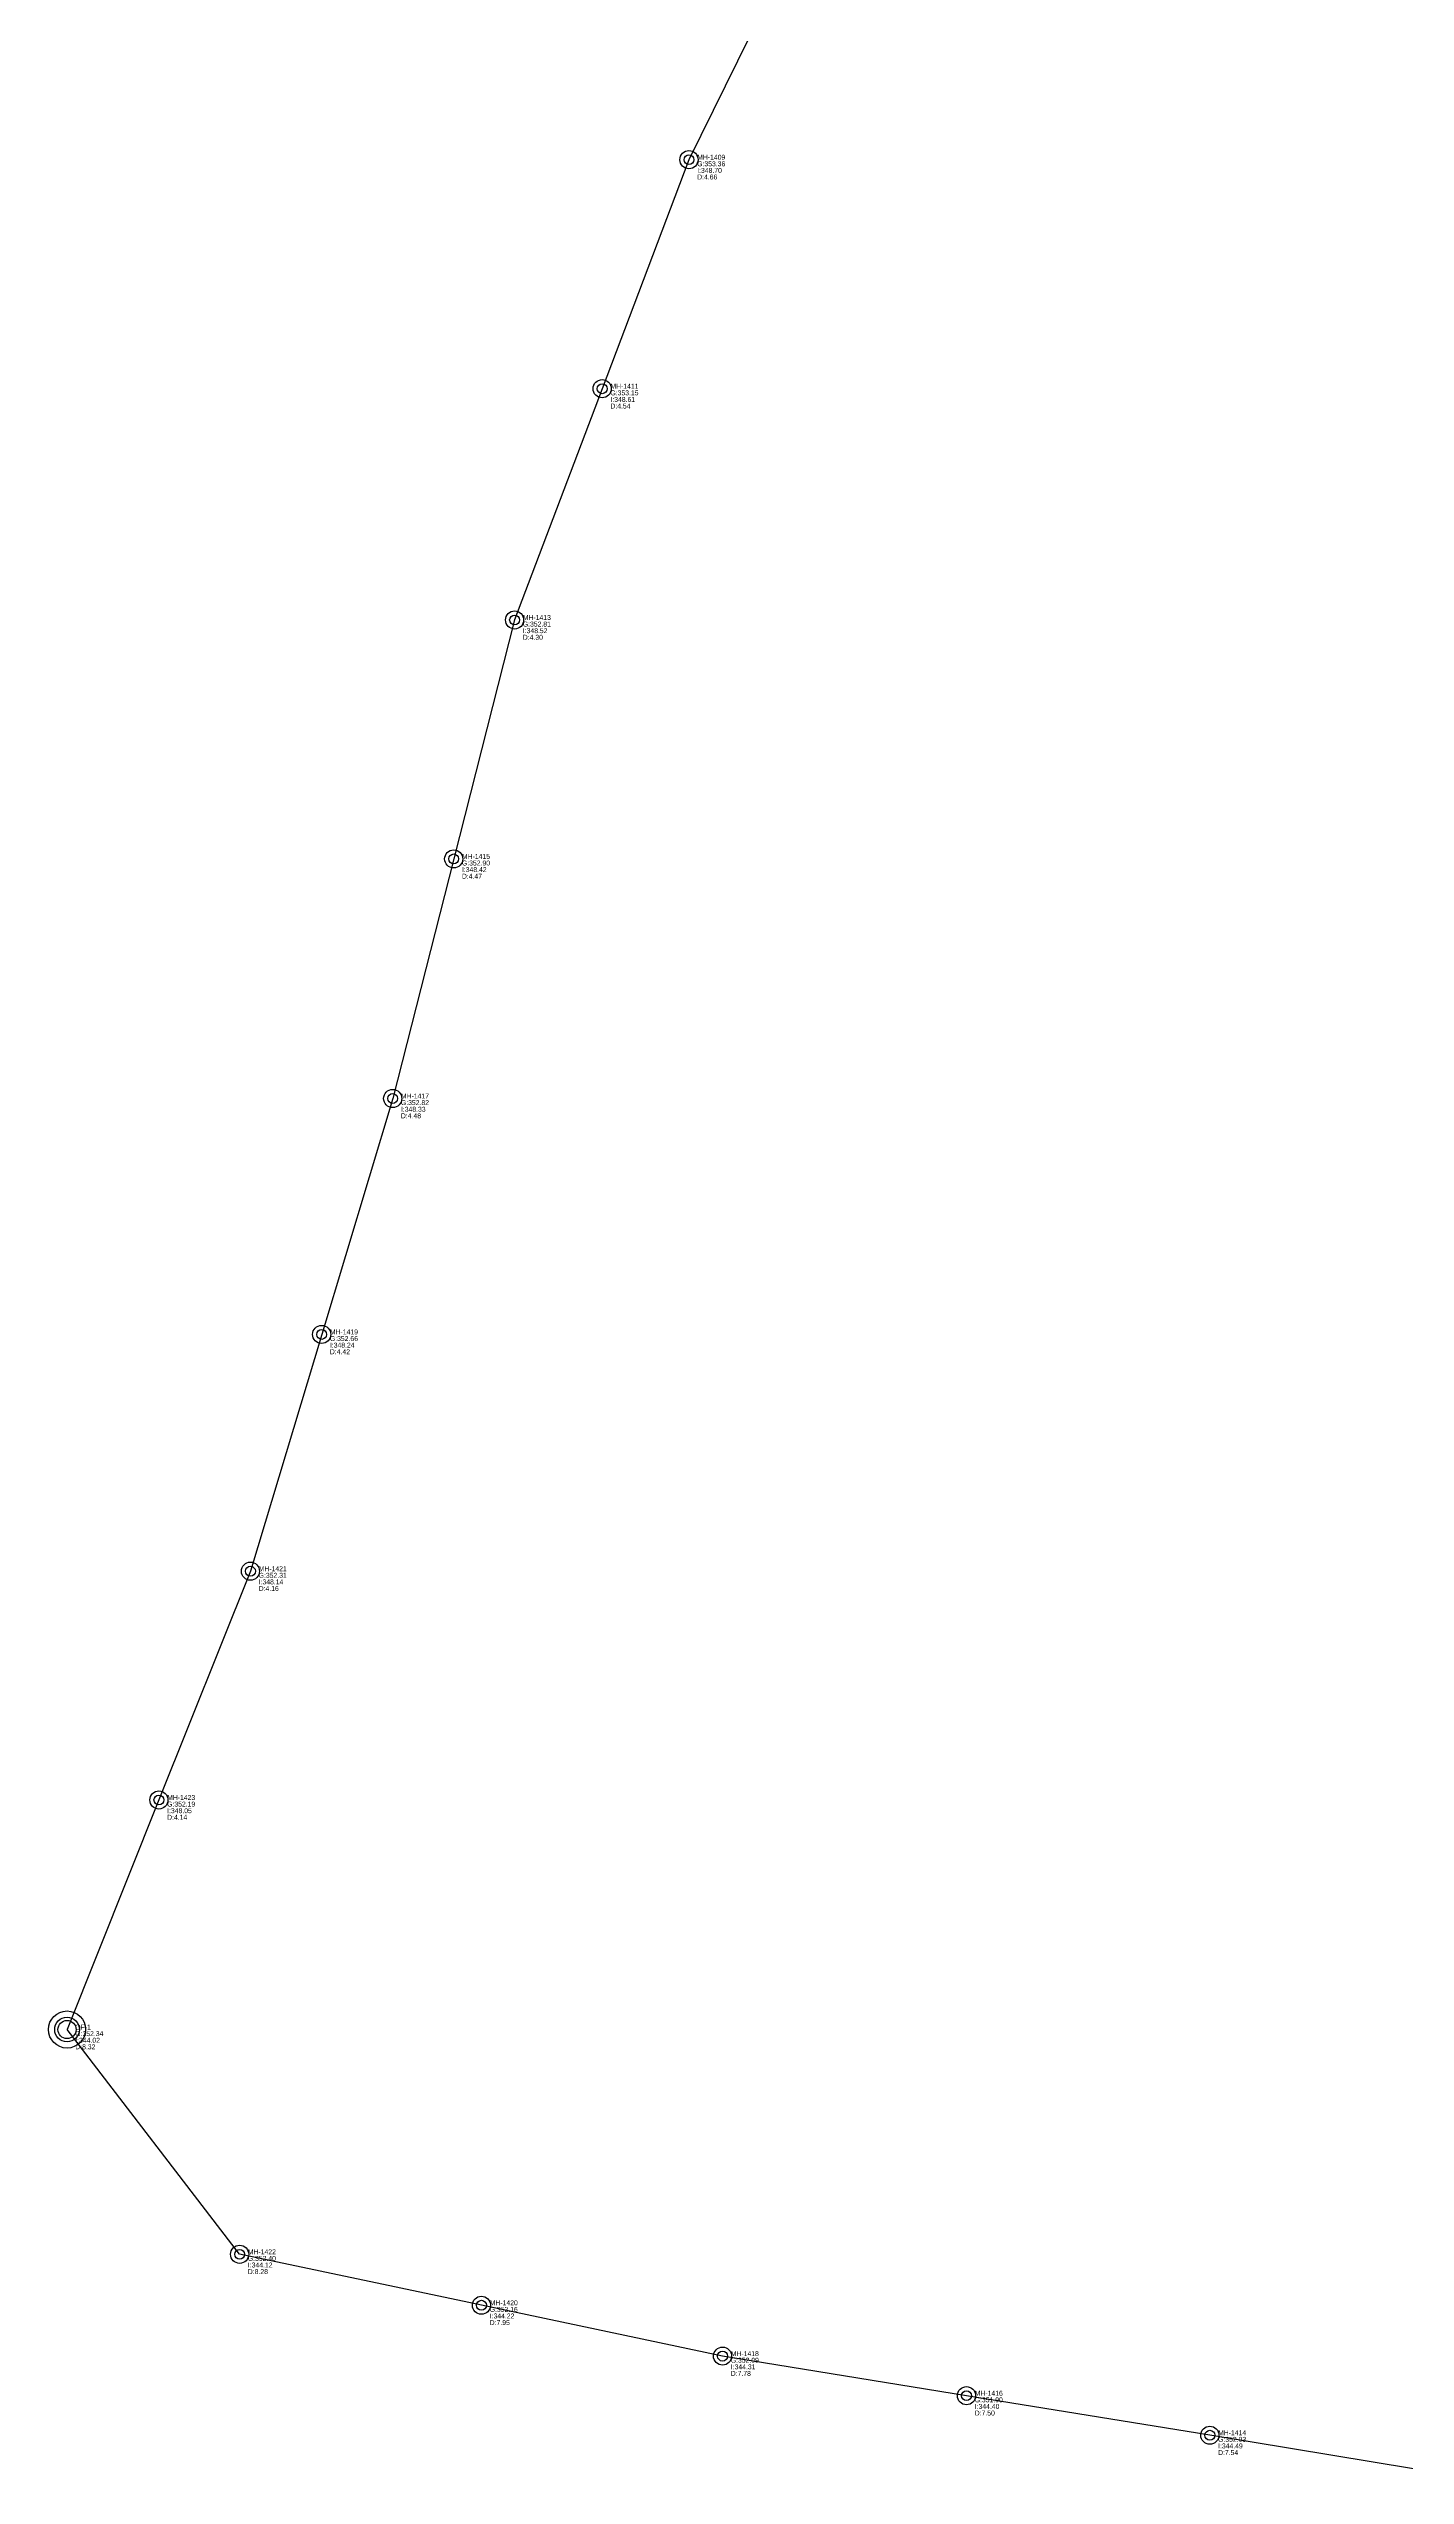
# Model space of a CAD drawing. Header units: metres. Extents: x 449148 to 451990, y 2566737 to 2570847.
# Drawn here: x 449148 to 449477, y 2567701 to 2568290 of the extents above; entities that cross this region are included whole.
import ezdxf

# ---------------------------------------------------------------- set-up
doc = ezdxf.new("R2010")
doc.units = ezdxf.units.M
for name, color, linetype in [('SEW-MAIN-PIPE', 5, 'Continuous'), ('SEW-MH', 7, 'Continuous'), ('SEW-MH-LABEL', 8, 'Continuous'), ('SEW-OUTFALL', 1, 'Continuous'), ('SEW-TRUNK-MH', 7, 'Continuous')]:
    doc.layers.add(name, color=color, linetype=linetype)

msp = doc.modelspace()

# ---------------------------------------------------------------- linework, layer by layer
at = {"layer": 'SEW-MAIN-PIPE'}
for points in [[(449329.78, 2568316.44), (449303.24, 2568262.63)], [(449303.24, 2568262.63), (449282.17, 2568207.05)], [(449282.17, 2568207.05), (449260.91, 2568150.94), (449260.91, 2568150.94)], [(449260.91, 2568150.94), (449246.13, 2568092.96)], [(449246.13, 2568092.96), (449231.32, 2568034.82)], [(449231.32, 2568034.82), (449214.08, 2567977.57)], [(449214.08, 2567977.57), (449196.79, 2567920.12)], [(449196.79, 2567920.12), (449174.57, 2567864.6)], [(449174.57, 2567864.6), (449152.27, 2567808.9)], [(449194.16, 2567754.36), (449152.27, 2567808.9)], [(449252.87, 2567741.99), (449194.16, 2567754.36)], [(449311.39, 2567729.65), (449252.87, 2567741.99)], [(449370.61, 2567720.04), (449311.39, 2567729.65)], [(449429.68, 2567710.45), (449370.61, 2567720.04)], [(449488.88, 2567700.69), (449429.68, 2567710.45)]]:
    msp.add_lwpolyline(points, dxfattribs=at)
at = {"layer": 'SEW-MH'}
for centre in [(449303.24, 2568262.63), (449282.17, 2568207.05), (449260.91, 2568150.94), (449246.13, 2568092.96), (449231.32, 2568034.82), (449214.08, 2567977.57), (449196.79, 2567920.12), (449174.57, 2567864.6), (449194.16, 2567754.36), (449252.87, 2567741.99), (449311.39, 2567729.65), (449370.61, 2567720.04), (449429.68, 2567710.45)]:
    msp.add_circle(centre, 1.2, dxfattribs=at)
at = {"layer": 'SEW-OUTFALL'}
for radius in [4.5, 3]:
    msp.add_circle((449152.27, 2567808.9), radius, dxfattribs=at)
at = {"layer": 'SEW-TRUNK-MH'}
for centre in [(449303.24, 2568262.63), (449282.17, 2568207.05), (449260.91, 2568150.94), (449246.13, 2568092.96), (449231.32, 2568034.82), (449214.08, 2567977.57), (449196.79, 2567920.12), (449174.57, 2567864.6), (449152.27, 2567808.9), (449194.16, 2567754.36), (449252.87, 2567741.99), (449311.39, 2567729.65), (449370.61, 2567720.04), (449429.68, 2567710.45)]:
    msp.add_circle(centre, 2.2, dxfattribs=at)

# ---------------------------------------------------------------- texts
at = {"layer": 'SEW-MH-LABEL'}
for s, p in [('G:353.36', (449305.24, 2568261.03)), ('MH-1409', (449305.24, 2568262.63)), ('I:348.70', (449305.24, 2568259.43)), ('D:4.66', (449305.24, 2568257.83)), ('G:353.15', (449284.17, 2568205.45)), ('MH-1411', (449284.17, 2568207.05)), ('D:4.54', (449284.17, 2568202.25)), ('I:348.61', (449284.17, 2568203.85)), ('G:352.81', (449262.91, 2568149.34)), ('MH-1413', (449262.91, 2568150.94)), ('I:348.52', (449262.91, 2568147.74)), ('D:4.30', (449262.91, 2568146.14)), ('G:352.90', (449248.13, 2568091.36)), ('MH-1415', (449248.13, 2568092.96)), ('D:4.47', (449248.13, 2568088.16)), ('I:348.42', (449248.13, 2568089.76)), ('MH-1417', (449233.32, 2568034.82)), ('G:352.82', (449233.32, 2568033.22)), ('D:4.48', (449233.32, 2568030.02)), ('I:348.33', (449233.32, 2568031.62)), ('G:352.66', (449216.08, 2567975.97)), ('MH-1419', (449216.08, 2567977.57)), ('D:4.42', (449216.08, 2567972.77)), ('I:348.24', (449216.08, 2567974.37)), ('G:352.31', (449198.79, 2567918.52)), ('MH-1421', (449198.79, 2567920.12)), ('I:348.14', (449198.79, 2567916.92)), ('D:4.16', (449198.79, 2567915.32)), ('MH-1423', (449176.57, 2567864.6)), ('G:352.19', (449176.57, 2567863)), ('D:4.14', (449176.57, 2567859.8)), ('I:348.05', (449176.57, 2567861.4)), ('OF-1', (449154.27, 2567808.9)), ('G:352.34', (449154.27, 2567807.3)), ('I:344.02', (449154.27, 2567805.7)), ('D:8.32', (449154.27, 2567804.1)), ('G:352.40', (449196.16, 2567752.76)), ('MH-1422', (449196.16, 2567754.36)), ('D:8.28', (449196.16, 2567749.56)), ('I:344.12', (449196.16, 2567751.16)), ('G:352.16', (449254.87, 2567740.39)), ('MH-1420', (449254.87, 2567741.99)), ('D:7.95', (449254.87, 2567737.19)), ('I:344.22', (449254.87, 2567738.79)), ('MH-1418', (449313.39, 2567729.65)), ('G:352.09', (449313.39, 2567728.05)), ('D:7.78', (449313.39, 2567724.85)), ('I:344.31', (449313.39, 2567726.45)), ('G:351.90', (449372.61, 2567718.44)), ('MH-1416', (449372.61, 2567720.04)), ('I:344.40', (449372.61, 2567716.84)), ('D:7.50', (449372.61, 2567715.24)), ('G:352.03', (449431.68, 2567708.85)), ('MH-1414', (449431.68, 2567710.45)), ('D:7.54', (449431.68, 2567705.65)), ('I:344.49', (449431.68, 2567707.25))]:
    msp.add_text(s, height=1.2, dxfattribs=at).set_placement(p)

doc.saveas('drawing.dxf')
